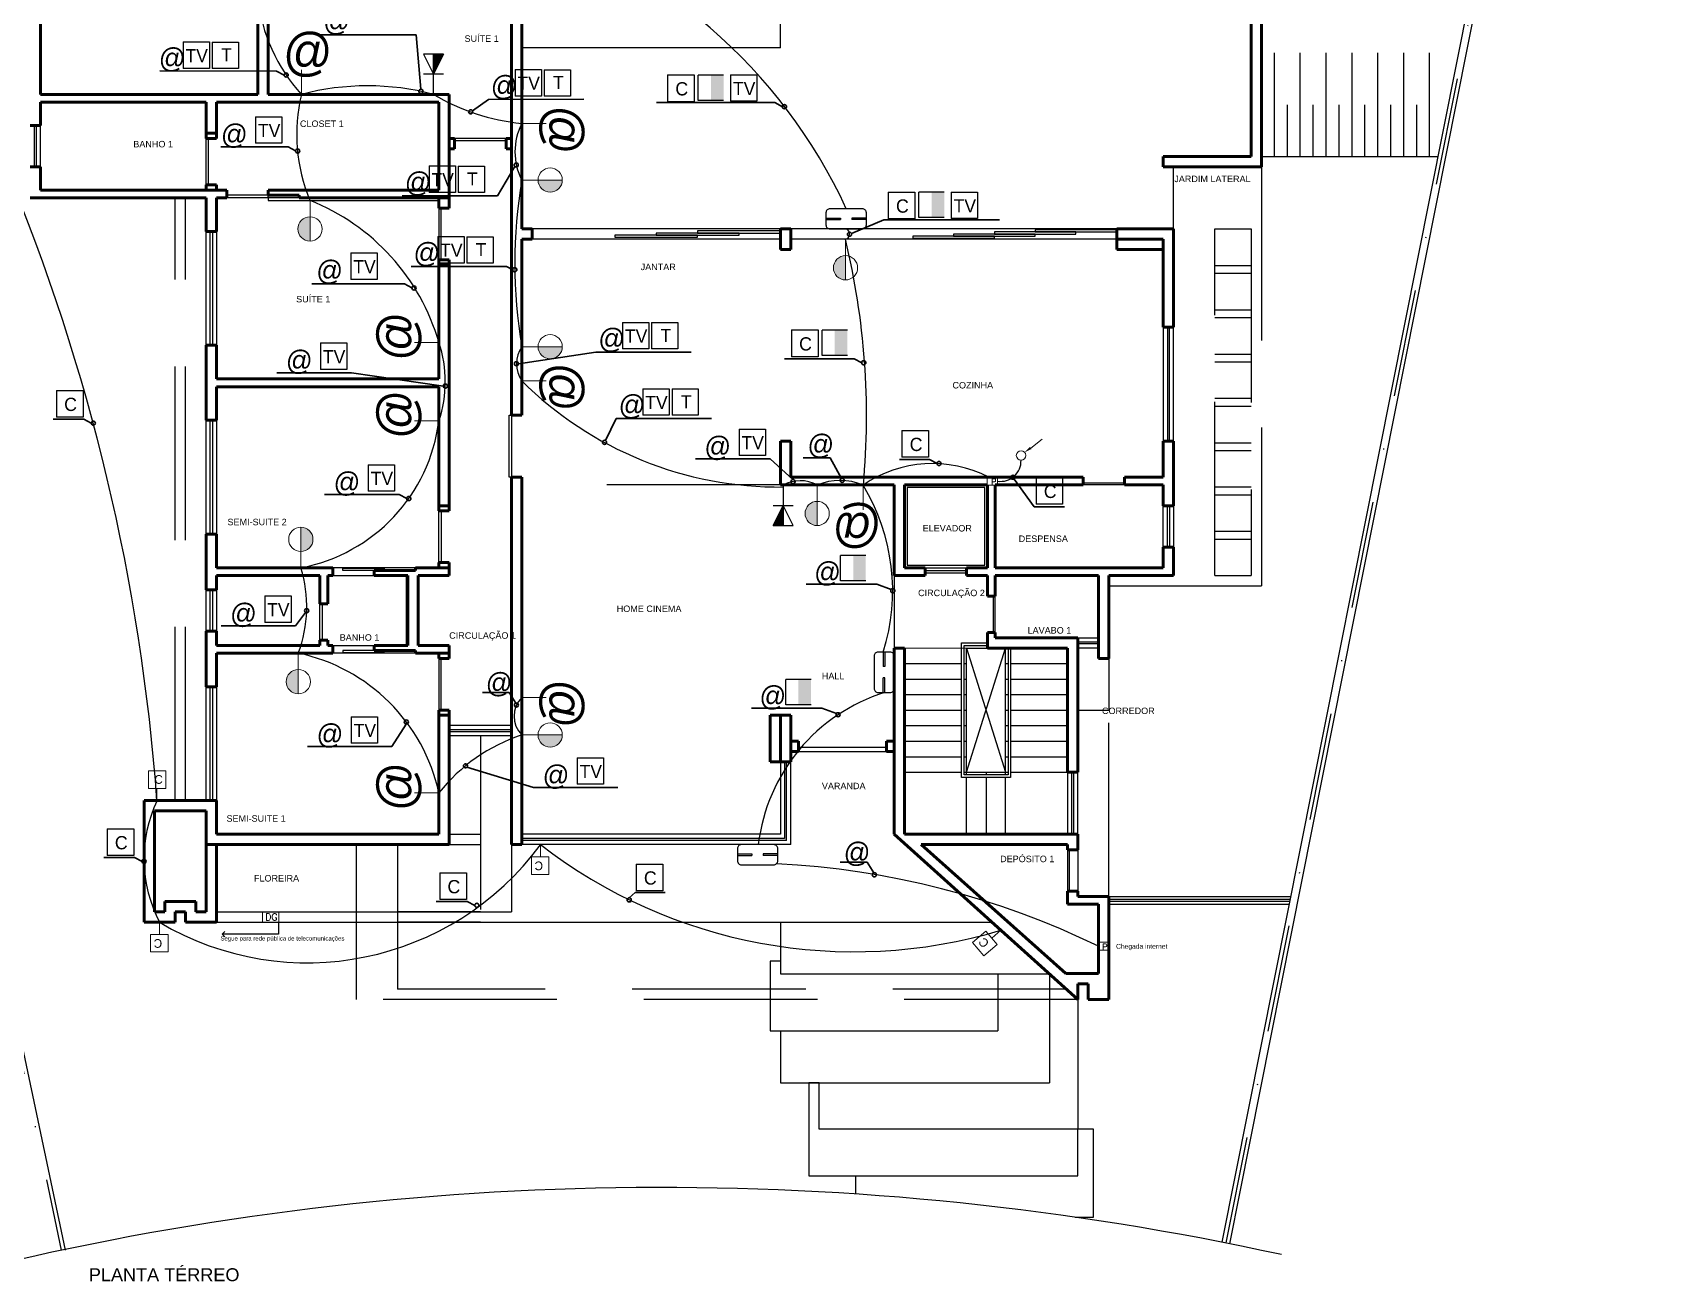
# Model space of a CAD drawing. Header units: millimetres. Extents: x 2775 to 3964, y 1473 to 2314.
# Drawn here: x 2864.6 to 3031.4, y 1781 to 1908.8 of the extents above; entities that cross this region are included whole.
import ezdxf

# ---------------------------------------------------------------- set-up
doc = ezdxf.new("R2010")
doc.units = ezdxf.units.MM
for name, pattern in [('ACAD_ISO04W100', [30, 24, -3, 0, -3]), ('DASHDOT', [1, 0.5, -0.25, 0, -0.25]), ('DASHEDX2', [38.1, 25.4, -12.7])]:
    doc.linetypes.add(name, pattern=pattern)
for name, color, linetype in [('01', 254, 'Continuous'), ('02', 7, 'Continuous'), ('03', 254, 'Continuous'), ('04', 4, 'Continuous'), ('07', 7, 'Continuous'), ('8', 6, 'Continuous'), ('BLOCOS-ELÉTRICOS', 22, 'Continuous'), ('Rede Lógica', 6, 'Continuous'), ('viewport', 207, 'Continuous')]:
    doc.layers.add(name, color=color, linetype=linetype)
for name, color, linetype, lineweight in [('06', 252, 'Continuous', 60), ('EJEL05130C', 130, 'Continuous', 30), ('EJEL0580C', 80, 'Continuous', 9), ('EJEL25170C', 170, 'Continuous', 25), ('EJEL25170TP', 10, 'ACAD_ISO04W100', 25), ('RDP COTAS TERRENO MDT PRIMITIVO', 7, 'Continuous', 0)]:
    doc.layers.add(name, color=color, linetype=linetype, lineweight=lineweight)
doc.layers.get('viewport').off()
doc.styles.add('PADRÃO', font='', dxfattribs={"height": 0.2})
doc.styles.add('SR80', font='SIMPLEX', dxfattribs={"height": 0.1})
doc.styles.get("Standard").update_dxf_attribs({"font": 'arial.ttf'})
doc.styles.get('PADRÃO').set_extended_font_data('AvantGarde Bk BT')

# ---------------------------------------------------------------- blocks, each defined once
blk = doc.blocks.new('A$C10176D62')
at = {"layer": 'BLOCOS-ELÉTRICOS', "color": 1}
for p, q in [((0, 0.081), (0.108, 0.081)), ((0, 0.069), (0.108, 0.069)), ((0.108, 0.081), (0.108, 0.069)), ((0.3, 0.081), (0.192, 0.081)), ((0.192, 0.081), (0.192, 0.069)), ((0.3, 0.069), (0.192, 0.069))]:
    blk.add_line(p, q, dxfattribs=at)
at = {"layer": 'BLOCOS-ELÉTRICOS', "color": 3}
blk.add_lwpolyline([(0, 0.03, 0.414214), (0.03, 0), (0.27, 0, 0.414214), (0.3, 0.03), (0.3, 0.12, 0.414214), (0.27, 0.15), (0.03, 0.15, 0.414214), (0, 0.12)], format="xyb", close=True, dxfattribs=at)
blk = doc.blocks.new('A$C04E14035')
at = {"layer": 'BLOCOS-ELÉTRICOS'}
blk.add_hatch(color=3, dxfattribs=at).paths.add_polyline_path([(0.15, 0.075), (0.3, 0), (0.3, 0.075)])
at = {"layer": 'BLOCOS-ELÉTRICOS', "color": 3}
for p, q in [((0.3, 0.15), (0.15, 0.075)), ((0.15, 0), (0.15, 0.15)), ((0.3, 0), (0.3, 0.15)), ((0, 0.075), (0.15, 0.075)), ((0.3, 0), (0.15, 0.075)), ((0.15, 0.075), (0.3, 0.075))]:
    blk.add_line(p, q, dxfattribs=at)
blk = doc.blocks.new('34')
at = {"layer": 'EJEL0580C'}
h = blk.add_hatch(color=256, dxfattribs=at)
h.dxf.hatch_style = 1
edge = h.paths.add_edge_path()
edge.add_ellipse((3412.611, 1856.435), major_axis=(0.195, -0.195), ratio=1, start_angle=225, end_angle=405)
edge.add_line((3412.886, 1856.435), (3412.335, 1856.435))
blk.add_line((3412.886, 1856.435), (3411.963, 1856.435), dxfattribs=at)
blk.add_ellipse((3412.611, 1856.435), major_axis=(0.195, -0.195), ratio=1, start_param=3.926991, end_param=10.210176, dxfattribs=at)
blk = doc.blocks.new('A$Ce3462856')
at = {"layer": 'EJEL0580C'}
blk.add_line((0.106, 0.274), (0.106, 0), dxfattribs=at)
at = {"layer": 'EJEL0580C', "style": 'PADRÃO'}
blk.add_text('@', height=0.408, dxfattribs=at).set_placement((-0.099, 0.274))
blk = doc.blocks.new('36')
at = {"layer": 'EJEL0580C'}
for p, q in [((3412.247, 1844.068, -0.323), (3412.646, 1844.068, -0.323)), ((3412.247, 1844.068, -0.323), (3412.247, 1843.669, -0.323)), ((3412.646, 1844.068, -0.323), (3412.646, 1843.669, -0.323)), ((3412.446, 1843.669, -0.323), (3412.247, 1843.669, -0.323)), ((3412.646, 1843.669, -0.323), (3412.441, 1843.669, -0.323)), ((3412.441, 1843.669, -0.323), (3412.441, 1843.393, -0.323))]:
    blk.add_line(p, q, dxfattribs=at)
at = {"layer": 'EJEL0580C', "style": 'PADRÃO'}
blk.add_text('C', height=0.198, dxfattribs=at).set_placement((3412.382, 1843.776, -0.323))
blk = doc.blocks.new('Caixa DG')
at = {"layer": 'EJEL0580C'}
for p, q in [((37475.108, 6990.466), (37475.788, 6990.466)), ((37475.108, 6990.466), (37475.108, 6990.034)), ((37475.788, 6990.034), (37475.788, 6990.466)), ((37475.108, 6990.034), (37475.788, 6990.034))]:
    blk.add_line(p, q, dxfattribs=at)
at = {"layer": 'EJEL0580C', "style": 'SR80'}
blk.add_text('DG', height=0.2876, dxfattribs=at).set_placement((37475.22, 6990.109))
blk = doc.blocks.new('caixa de passagem')
at = {"layer": 'EJEL0580C'}
for p, q in [((480933.9, -163946.2), (480933.9, -163931.2)), ((480933.9, -163931.2), (480953.9, -163931.2)), ((480953.9, -163946.2), (480953.9, -163931.2)), ((480933.9, -163946.2), (480953.9, -163946.2))]:
    blk.add_line(p, q, dxfattribs=at)
at = {"layer": 'EJEL0580C', "style": 'SR80'}
blk.add_text('P', height=11.5, dxfattribs=at).set_placement((480941.1, -163945.4))
blk = doc.blocks.new('cc')
at = {"layer": 'Rede Lógica'}
for p, q in [((37491.183, 6894.684), (37491.379, 6894.684)), ((37491.183, 6894.684), (37491.183, 6894.487)), ((37491.379, 6894.684), (37491.379, 6894.487)), ((37491.281, 6894.487), (37491.183, 6894.487)), ((37491.379, 6894.487), (37491.232, 6894.487))]:
    blk.add_line(p, q, dxfattribs=at)
at = {"layer": 'Rede Lógica', "color": 6, "style": 'PADRÃO'}
blk.add_text('C', height=0.0974, dxfattribs=at).set_placement((37491.24, 6894.533))
blk = doc.blocks.new('hrneh')
at = {"layer": 'Rede Lógica'}
for p, q in [((17296.6, 9543.9), (17296.6, 9563.8)), ((17296.6, 9563.8), (17306.5, 9563.8)), ((17306.5, 9563.8), (17316.4, 9563.8)), ((17316.4, 9543.9), (17316.4, 9563.8)), ((17316.4, 9543.9), (17296.6, 9543.9))]:
    blk.add_line(p, q, dxfattribs=at)
at = {"layer": 'Rede Lógica', "color": 6, "style": 'PADRÃO'}
blk.add_text('TV', height=9.85, rotation=180, dxfattribs=at).set_placement((17314.6, 9559.1))
blk = doc.blocks.new('A$C7b1e8a3d')
at = {"layer": 'Rede Lógica'}
h = blk.add_hatch(color=6, dxfattribs=at)
h.dxf.hatch_style = 1
h.paths.add_polyline_path([(0.282, 0.282), (0.141, 0.282), (0.141, 0), (0.282, 0)])
h = blk.add_hatch(color=6, dxfattribs=at)
h.dxf.hatch_style = 1
h.paths.add_polyline_path([(0.141, 0.282), (0.141, 0), (0.282, 0), (0.282, 0.282)])
at = {"layer": 'Rede Lógica', "color": 6}
for p, q in [((0.282, 0.282, 0.079), (0, 0.282, 0.079)), ((0, 0, 0.079), (0, 0.282, 0.079)), ((0.282, 0.282, 0.079), (0, 0.282, 0.079)), ((0.282, 0, 0.079), (0, 0, 0.079)), ((0.282, 0, 0.079), (0, 0, 0.079))]:
    blk.add_line(p, q, dxfattribs=at)
blk = doc.blocks.new('A$C1F842686')
at = {"layer": 'EJEL0580C', "linetype": 'ByBlock', "lineweight": -2}
blk.add_line((10.5, 8.1), (22.8, 17.5), dxfattribs=at)
at = {"layer": 'EJEL0580C'}
blk.add_circle((0, 0), 5.13, dxfattribs=at)
blk.add_solid([(11.3, 7), (3.7, 3.3), (9.6, 9.2)], dxfattribs=at)
blk = doc.blocks.new('1564')
at = {"layer": 'Rede Lógica'}
for p, q in [((17382.08, 9489.48), (17382.08, 9504.39)), ((17382.08, 9504.39), (17389.54, 9504.39)), ((17389.54, 9504.39), (17396.99, 9504.39)), ((17396.99, 9489.48), (17396.99, 9504.39)), ((17396.99, 9489.48), (17382.08, 9489.48))]:
    blk.add_line(p, q, dxfattribs=at)
at = {"layer": 'Rede Lógica', "color": 6, "style": 'PADRÃO'}
blk.add_text('T', height=7.39, rotation=180, dxfattribs=at).set_placement((17391.94, 9500.39))

msp = doc.modelspace()

# ---------------------------------------------------------------- linework, layer by layer
at = {"layer": '01', "linetype": 'DASHDOT', "ltscale": 22}
for p, q in [((2820.23, 2007.59), (2867.51, 1784.18)), ((2986.75, 1784.92), (3031.01, 2007.59))]:
    msp.add_line(p, q, dxfattribs=at)
at = {"layer": '01', "ltscale": 5}
for p, q in [((2991.7, 1896.13), (2991.7, 1906.72)), ((2994.35, 1896.13), (2994.35, 1906.72)), ((2997, 1896.13), (2997, 1906.72)), ((2999.65, 1896.13), (2999.65, 1906.72)), ((3002.3, 1896.13), (3002.3, 1906.72)), ((3004.94, 1896.13), (3004.94, 1906.72)), ((3007.59, 1896.13), (3007.59, 1906.72)), ((2993.03, 1896.13), (2993.03, 1901.42)), ((2995.68, 1896.13), (2995.68, 1901.42)), ((2998.32, 1896.13), (2998.32, 1901.42)), ((3000.97, 1896.13), (3000.97, 1901.42)), ((3003.62, 1896.13), (3003.62, 1901.42)), ((3006.27, 1896.13), (3006.27, 1901.42)), ((2891.87, 1891.89), (2888.69, 1891.89)), ((2888.69, 1891.89), (2888.69, 1891.63)), ((2888.69, 1891.63), (2906.17, 1891.63)), ((2941.12, 1888.71), (2915.7, 1888.71)), ((2941.12, 1887.65), (2915.7, 1887.65)), ((2975.55, 1888.71), (2942.18, 1888.71)), ((2975.55, 1887.65), (2942.18, 1887.65)), ((2903.78, 1854.02), (2895.31, 1854.02)), ((2955.95, 1854.02), (2960.19, 1854.02)), ((2895.31, 1853.23), (2899.55, 1853.23)), ((2895.31, 1846.08), (2899.55, 1846.08)), ((2903.78, 1845.28), (2895.31, 1845.28)), ((2941.12, 1834.16), (2941.12, 1826.75)), ((2942.18, 1825.69), (2942.18, 1834.16)), ((2941.12, 1826.75), (2914.64, 1826.75)), ((2942.18, 1825.69), (2914.64, 1825.69)), ((2971.58, 1825.16), (2971.58, 1820.92)), ((2974.76, 1820.39), (2993.4, 1820.39)), ((2974.76, 1820.1), (2993.34, 1820.1)), ((2974.76, 1819.89), (2993.3, 1819.89)), ((2974.76, 1819.6), (2993.24, 1819.6)), ((2941.12, 1817.74), (2941.12, 1812.45)), ((2941.12, 1813.77), (2940.06, 1813.77)), ((2940.06, 1813.77), (2940.06, 1806.62)), ((2941.12, 1812.45), (2968.68, 1812.45)), ((2963.38, 1812.45), (2963.38, 1806.62)), ((2940.06, 1806.62), (2963.38, 1806.62))]:
    msp.add_line(p, q, dxfattribs=at)
at = {"layer": '01', "linetype": 'DASHEDX2', "ltscale": 0.7}
for p, q in [((2990.38, 1895.07), (2990.38, 1852.17)), ((2879.16, 1830.19), (2879.16, 1891.89)), ((2880.22, 1830.19), (2880.22, 1891.89)), ((2985.61, 1853.23), (2985.61, 1888.71)), ((2985.61, 1888.71), (2989.32, 1888.71)), ((2989.32, 1888.71), (2989.32, 1853.23)), ((2985.61, 1884.97), (2989.32, 1884.97)), ((2985.61, 1884.18), (2989.32, 1884.18)), ((2985.61, 1880.44), (2989.32, 1880.44)), ((2985.61, 1879.64), (2989.32, 1879.64)), ((2985.61, 1875.9), (2989.32, 1875.9)), ((2985.61, 1875.11), (2989.32, 1875.11)), ((2985.61, 1871.37), (2989.32, 1871.37)), ((2985.61, 1870.57), (2989.32, 1870.57)), ((2985.61, 1866.83), (2989.32, 1866.83)), ((2985.61, 1866.04), (2989.32, 1866.04)), ((2941.12, 1862.5), (2914.64, 1862.5)), ((2985.61, 1862.3), (2989.32, 1862.3)), ((2985.61, 1861.5), (2989.32, 1861.5)), ((2985.61, 1857.76), (2989.32, 1857.76)), ((2985.61, 1856.97), (2989.32, 1856.97)), ((2902.86, 1846.08), (2902.86, 1853.23)), ((2952.78, 1853.23), (2952.78, 1845.81)), ((2974.76, 1852.17), (2990.38, 1852.17)), ((2985.61, 1853.23), (2989.32, 1853.23)), ((2974.76, 1844.75), (2974.76, 1839.46)), ((2910.41, 1836.81), (2910.41, 1810.9)), ((2897.69, 1825.69), (2897.69, 1809.85)), ((2901.93, 1825.69), (2901.93, 1810.9)), ((2907.23, 1826.75), (2910.41, 1826.75)), ((2907.23, 1825.69), (2910.41, 1825.69)), ((2901.93, 1818.83), (2910.41, 1818.83)), ((2901.93, 1817.77), (2910.41, 1817.77)), ((2910.41, 1810.9), (2901.93, 1810.9)), ((2970.4, 1810.9), (2910.41, 1810.9)), ((2971.58, 1809.85), (2897.69, 1809.85))]:
    msp.add_line(p, q, dxfattribs=at)
at = {"layer": '01', "ltscale": 5}
for points in [[(2913.58, 1869.65), (2913.58, 1863.29), (2913.37, 1863.29), (2913.37, 1869.65)], [(2962.04, 1862.23), (2954.1, 1862.23), (2954.1, 1854.29), (2955.95, 1854.29), (2960.19, 1854.29), (2962.04, 1854.29)]]:
    msp.add_lwpolyline(points, close=True, dxfattribs=at)
for points in [[(2968.68, 1812.45), (2968.68, 1801.32)], [(2971.58, 1809.85), (2971.58, 1801.32), (2971.58, 1796.56), (2945.1, 1796.56), (2945.1, 1801.32)], [(2941.12, 1806.62), (2941.12, 1801.32), (2968.68, 1801.32)], [(2945.1, 1801.32), (2944.04, 1801.32), (2944.04, 1791.79), (2971.58, 1791.79), (2971.58, 1796.56)], [(2971.31, 1787.55), (2973.17, 1787.55), (2973.17, 1796.56), (2971.58, 1796.56)], [(2948.8, 1791.79), (2948.8, 1789.93)]]:
    msp.add_lwpolyline(points, dxfattribs=at)
at = {"layer": '02', "ltscale": 5}
for p, q in [((2820.63, 2007.59), (2867.91, 1784.18)), ((2986.36, 1784.98), (3030.61, 2007.59)), ((2987.14, 1784.83), (3031.42, 2007.59)), ((2941.12, 1907.25), (2941.12, 1925.79)), ((2941.12, 1907.25), (2914.64, 1907.25)), ((2864.75, 1895.07), (2864.75, 1899.31)), ((2864.96, 1895.07), (2864.96, 1899.31)), ((2865.39, 1895.07), (2865.39, 1899.31)), ((2990.38, 1896.13), (3008.45, 1896.13)), ((2882.33, 1876.8), (2882.33, 1888.45)), ((2882.76, 1876.8), (2882.76, 1888.45)), ((2882.97, 1888.45), (2882.97, 1876.8)), ((2883.39, 1888.45), (2883.39, 1876.8)), ((2980.32, 1878.65), (2980.32, 1867)), ((2980.74, 1878.65), (2980.74, 1867)), ((2980.95, 1867), (2980.95, 1878.65)), ((2981.38, 1867), (2981.38, 1878.65)), ((2882.33, 1857.47), (2882.33, 1869.12)), ((2882.76, 1857.47), (2882.76, 1869.12)), ((2882.97, 1869.12), (2882.97, 1857.47)), ((2883.39, 1869.12), (2883.39, 1857.47)), ((2980.32, 1856.14), (2980.32, 1860.38)), ((2980.74, 1856.14), (2980.74, 1860.38)), ((2980.95, 1860.38), (2980.95, 1856.14)), ((2981.38, 1860.38), (2981.38, 1856.14)), ((2955.95, 1853.73), (2960.19, 1853.73)), ((2955.95, 1853.52), (2960.19, 1853.52)), ((2882.33, 1847.53), (2882.33, 1851.77)), ((2882.76, 1847.53), (2882.76, 1851.77)), ((2882.97, 1851.77), (2882.97, 1847.53)), ((2883.39, 1851.77), (2883.39, 1847.53)), ((2960.19, 1845.81), (2970.52, 1845.81)), ((2960.19, 1832.84), (2960.19, 1845.81)), ((2960.19, 1845.81), (2964.16, 1833.1)), ((2960.19, 1833.1), (2964.16, 1845.81)), ((2964.16, 1832.84), (2964.16, 1845.81)), ((2971.58, 1846.87), (2973.7, 1846.87)), ((2971.58, 1846.45), (2973.7, 1846.45)), ((2973.7, 1846.24), (2971.58, 1846.24)), ((2973.7, 1845.81), (2971.58, 1845.81)), ((2953.84, 1844.22), (2959.66, 1844.22)), ((2959.93, 1844.22), (2960.19, 1844.22)), ((2964.16, 1844.22), (2964.43, 1844.22)), ((2964.69, 1844.22), (2970.52, 1844.22)), ((2953.84, 1842.64), (2959.66, 1842.64)), ((2959.93, 1842.64), (2960.19, 1842.64)), ((2964.16, 1842.64), (2964.43, 1842.64)), ((2964.69, 1842.64), (2970.52, 1842.64)), ((2882.33, 1830.19), (2882.33, 1841.84)), ((2882.76, 1830.19), (2882.76, 1841.84)), ((2882.97, 1841.84), (2882.97, 1830.19)), ((2883.39, 1841.84), (2883.39, 1830.19)), ((2953.84, 1841.05), (2959.66, 1841.05)), ((2959.93, 1841.05), (2960.19, 1841.05)), ((2964.16, 1841.05), (2964.43, 1841.05)), ((2964.69, 1841.05), (2970.52, 1841.05)), ((2953.84, 1839.46), (2959.66, 1839.46)), ((2959.93, 1839.46), (2960.19, 1839.46)), ((2964.16, 1839.46), (2964.43, 1839.46)), ((2964.69, 1839.46), (2970.52, 1839.46)), ((2913.58, 1837.87), (2907.23, 1837.87)), ((2913.58, 1837.44), (2907.23, 1837.44)), ((2913.58, 1837.23), (2907.23, 1837.23)), ((2953.84, 1837.87), (2959.66, 1837.87)), ((2959.93, 1837.87), (2960.19, 1837.87)), ((2964.16, 1837.87), (2964.43, 1837.87)), ((2964.69, 1837.87), (2970.52, 1837.87)), ((2913.58, 1836.81), (2907.23, 1836.81)), ((2953.84, 1836.28), (2959.66, 1836.28)), ((2959.93, 1836.28), (2960.19, 1836.28)), ((2964.16, 1836.28), (2964.43, 1836.28)), ((2964.69, 1836.28), (2970.52, 1836.28)), ((2941.55, 1834.16), (2941.55, 1826.32)), ((2941.76, 1826.11), (2941.76, 1834.16)), ((2953.84, 1834.69), (2959.66, 1834.69)), ((2959.93, 1834.69), (2960.19, 1834.69)), ((2964.16, 1834.69), (2964.43, 1834.69)), ((2964.69, 1834.69), (2970.52, 1834.69)), ((2953.84, 1833.1), (2959.66, 1833.1)), ((2959.93, 1833.1), (2960.19, 1833.1)), ((2960.19, 1833.1), (2964.16, 1833.1)), ((2960.19, 1826.75), (2960.19, 1832.57)), ((2962.18, 1833.1), (2962.18, 1832.84)), ((2962.18, 1832.57), (2962.18, 1826.75)), ((2964.16, 1833.1), (2964.43, 1833.1)), ((2964.16, 1826.75), (2964.16, 1832.57)), ((2964.69, 1833.1), (2970.52, 1833.1)), ((2970.52, 1833.1), (2970.52, 1826.75)), ((2970.94, 1833.1), (2970.94, 1826.75)), ((2971.15, 1826.75), (2971.15, 1833.1)), ((2971.58, 1826.75), (2971.58, 1833.1)), ((2913.58, 1825.69), (2913.58, 1818.8)), ((2941.55, 1826.32), (2914.64, 1826.32)), ((2941.76, 1826.11), (2914.64, 1826.11)), ((2883.39, 1818.8), (2913.58, 1818.8)), ((2883.39, 1817.74), (2962.79, 1817.74))]:
    msp.add_line(p, q, dxfattribs=at)
at = {"layer": '02', "linetype": 'DASHEDX2', "ltscale": 0.7}
for p in [(2971.58, 1839.46), (2974.76, 1820.39)]:
    msp.add_line(p, (2974.76, 1839.46), dxfattribs=at)
at = {"layer": '02', "ltscale": 5}
for points in [[(2882.33, 1893.22), (2882.33, 1897.98), (2882.55, 1897.98), (2882.55, 1893.22)], [(2913.05, 1897.98), (2907.76, 1897.98), (2907.76, 1897.77), (2913.05, 1897.77)], [(2888.69, 1892.16), (2884.45, 1892.16), (2884.45, 1891.94), (2888.69, 1891.94)], [(2906.17, 1890.83), (2906.17, 1885.54), (2906.38, 1885.54), (2906.38, 1890.83)], [(2932.65, 1888.08), (2924.18, 1888.08), (2924.18, 1887.87), (2932.65, 1887.87)], [(2936.89, 1888.29), (2928.41, 1888.29), (2928.41, 1888.08), (2936.89, 1888.08)], [(2941.12, 1888.5), (2932.65, 1888.5), (2932.65, 1888.29), (2941.12, 1888.29)], [(2963.03, 1887.97), (2954.69, 1887.97), (2954.69, 1887.76), (2963.03, 1887.76)], [(2967.2, 1888.18), (2958.86, 1888.18), (2958.86, 1887.97), (2967.2, 1887.97)], [(2971.37, 1888.4), (2963.03, 1888.4), (2963.03, 1888.18), (2971.37, 1888.18)], [(2975.54, 1888.61), (2967.2, 1888.61), (2967.2, 1888.4), (2975.54, 1888.4)], [(2976.34, 1862.5), (2972.11, 1862.5), (2972.11, 1862.71), (2976.34, 1862.71)], [(2906.17, 1854.55), (2906.17, 1859.85), (2906.38, 1859.85), (2906.38, 1854.55)], [(2900.55, 1853.76), (2896.32, 1853.76), (2896.32, 1853.97), (2900.55, 1853.97)], [(2963.1, 1847.4), (2963.1, 1851.11), (2962.89, 1851.11), (2962.89, 1847.4)], [(2893.99, 1846.61), (2893.99, 1850.32), (2894.2, 1850.32), (2894.2, 1846.61)], [(2900.55, 1845.55), (2896.32, 1845.55), (2896.32, 1845.34), (2900.55, 1845.34)], [(2906.17, 1844.75), (2906.17, 1839.46), (2906.38, 1839.46), (2906.38, 1844.75)], [(2951.98, 1835.64), (2942.98, 1835.64), (2942.98, 1835.22), (2951.98, 1835.22)], [(2970.52, 1825.16), (2970.52, 1820.92), (2970.73, 1820.92), (2970.73, 1825.16)]]:
    msp.add_lwpolyline(points, close=True, dxfattribs=at)
msp.add_arc((2928.92, 1494), 296.59, 77.6386, 103.3519, dxfattribs=at)
at = {"layer": '03', "ltscale": 5}
for points in [[(2964.69, 1845.81), (2964.69, 1832.57), (2959.66, 1832.57), (2959.66, 1846.34), (2962.31, 1846.34)], [(2964.43, 1845.81), (2964.43, 1832.84), (2959.93, 1832.84), (2959.93, 1846.08), (2962.31, 1846.08)]]:
    msp.add_lwpolyline(points, dxfattribs=at)
at = {"layer": '06', "ltscale": 5}
for p, q in [((2913.58, 1869.65), (2913.58, 1930.02)), ((2914.64, 1888.71), (2914.64, 1930.02)), ((2989.32, 1896.13), (2989.32, 1924.73)), ((2990.38, 1895.07), (2990.38, 1924.73)), ((2887.63, 1902.48), (2887.63, 1921.02)), ((2888.69, 1902.48), (2888.69, 1921.82)), ((2865.39, 1902.48), (2865.39, 1910.69)), ((2887.63, 1902.48), (2865.39, 1902.48)), ((2907.23, 1902.48), (2888.69, 1902.48)), ((2907.23, 1891.89), (2907.23, 1902.48)), ((2865.39, 1899.31), (2865.39, 1901.69)), ((2882.33, 1901.69), (2865.39, 1901.69)), ((2882.33, 1898.51), (2882.33, 1901.69)), ((2906.17, 1901.69), (2883.39, 1901.69)), ((2883.39, 1898.51), (2883.39, 1901.69)), ((2906.17, 1892.69), (2906.17, 1901.69)), ((2865.39, 1899.31), (2864.33, 1899.31)), ((2865.39, 1899.31), (2864.33, 1899.31)), ((2883.39, 1898.51), (2882.33, 1898.51)), ((2882.33, 1898.51), (2882.33, 1897.98)), ((2883.39, 1897.98), (2882.33, 1897.98)), ((2883.39, 1898.51), (2883.39, 1897.98)), ((2907.76, 1897.98), (2907.23, 1897.98)), ((2907.76, 1896.92), (2907.76, 1897.98)), ((2913.05, 1896.92), (2913.05, 1897.98)), ((2913.58, 1897.98), (2913.05, 1897.98)), ((2907.76, 1896.92), (2907.23, 1896.92)), ((2913.58, 1896.92), (2913.05, 1896.92)), ((2980.32, 1896.13), (2989.32, 1896.13)), ((2980.32, 1895.07), (2980.32, 1896.13)), ((2865.39, 1895.07), (2864.33, 1895.07)), ((2865.39, 1892.69), (2865.39, 1895.07)), ((2980.32, 1895.07), (2990.38, 1895.07)), ((2884.45, 1892.69), (2865.39, 1892.69)), ((2882.33, 1892.69), (2882.33, 1893.22)), ((2883.39, 1893.22), (2882.33, 1893.22)), ((2883.39, 1892.69), (2883.39, 1893.22)), ((2884.45, 1891.89), (2884.45, 1892.69)), ((2906.17, 1892.69), (2888.69, 1892.69)), ((2888.69, 1892.16), (2888.69, 1892.69)), ((2891.87, 1892.16), (2888.69, 1892.16)), ((2891.87, 1891.89), (2891.87, 1892.16)), ((2882.33, 1891.89), (2864.33, 1891.89)), ((2882.33, 1888.45), (2882.33, 1891.89)), ((2883.39, 1888.45), (2883.39, 1891.89)), ((2884.45, 1891.89), (2883.39, 1891.89)), ((2907.23, 1891.89), (2891.87, 1891.89)), ((2906.17, 1891.89), (2906.17, 1890.83)), ((2907.23, 1890.83), (2906.17, 1890.83)), ((2907.23, 1891.89), (2907.23, 1890.83)), ((2883.39, 1888.45), (2882.33, 1888.45)), ((2915.7, 1888.71), (2914.64, 1888.71)), ((2914.64, 1869.65), (2914.64, 1887.65)), ((2915.7, 1887.65), (2914.64, 1887.65)), ((2915.7, 1887.65), (2915.7, 1888.71)), ((2941.12, 1886.59), (2941.12, 1888.71)), ((2941.12, 1888.71), (2942.18, 1888.71)), ((2942.18, 1886.59), (2942.18, 1888.71)), ((2975.55, 1888.71), (2981.38, 1888.71)), ((2975.55, 1886.59), (2975.55, 1888.71)), ((2975.55, 1887.65), (2980.32, 1887.65)), ((2980.32, 1878.65), (2980.32, 1887.65)), ((2981.38, 1878.65), (2981.38, 1888.71)), ((2907.23, 1885.54), (2906.17, 1885.54)), ((2906.17, 1885.54), (2906.17, 1885.01)), ((2907.23, 1885.54), (2907.23, 1885.01)), ((2942.18, 1886.59), (2941.12, 1886.59)), ((2975.55, 1886.59), (2980.32, 1886.59)), ((2906.17, 1873.35), (2906.17, 1885.01)), ((2907.23, 1885.01), (2906.17, 1885.01)), ((2907.23, 1885.01), (2906.17, 1885.01)), ((2907.23, 1860.38), (2907.23, 1885.01)), ((2980.32, 1878.65), (2981.38, 1878.65)), ((2882.33, 1869.12), (2882.33, 1876.8)), ((2883.39, 1876.8), (2882.33, 1876.8)), ((2883.39, 1873.35), (2883.39, 1876.8)), ((2906.17, 1873.35), (2883.39, 1873.35)), ((2883.39, 1869.12), (2883.39, 1872.56)), ((2906.17, 1872.56), (2883.39, 1872.56)), ((2906.17, 1860.38), (2906.17, 1872.56)), ((2883.39, 1869.12), (2882.33, 1869.12)), ((2914.64, 1869.65), (2913.58, 1869.65)), ((2941.12, 1862.5), (2941.12, 1867)), ((2942.18, 1867), (2941.12, 1867)), ((2942.18, 1863.29), (2942.18, 1867)), ((2980.32, 1863.29), (2980.32, 1867)), ((2980.32, 1867), (2981.38, 1867)), ((2981.38, 1860.38), (2981.38, 1867)), ((2913.58, 1825.69), (2913.58, 1863.29)), ((2914.64, 1863.29), (2913.58, 1863.29)), ((2914.64, 1825.69), (2914.64, 1863.29)), ((2941.12, 1862.5), (2952.78, 1862.5)), ((2942.18, 1863.29), (2972.11, 1863.29)), ((2952.78, 1853.23), (2952.78, 1862.5)), ((2953.84, 1862.5), (2962.31, 1862.5)), ((2953.84, 1854.02), (2953.84, 1862.5)), ((2962.31, 1854.02), (2962.31, 1862.5)), ((2963.1, 1862.5), (2972.11, 1862.5)), ((2963.1, 1854.02), (2963.1, 1862.5)), ((2972.11, 1862.5), (2972.11, 1863.29)), ((2976.34, 1863.29), (2980.32, 1863.29)), ((2976.34, 1862.5), (2976.34, 1863.29)), ((2976.34, 1862.5), (2980.32, 1862.5)), ((2980.32, 1860.38), (2980.32, 1862.5)), ((2907.23, 1860.38), (2906.17, 1860.38)), ((2906.17, 1859.85), (2906.17, 1860.38)), ((2907.23, 1859.85), (2907.23, 1860.38)), ((2981.38, 1860.38), (2980.32, 1860.38)), ((2907.23, 1859.85), (2906.17, 1859.85)), ((2882.33, 1851.77), (2882.33, 1857.47)), ((2883.39, 1857.47), (2882.33, 1857.47)), ((2883.39, 1854.02), (2883.39, 1857.47)), ((2980.32, 1854.02), (2980.32, 1856.14)), ((2981.38, 1856.14), (2980.32, 1856.14)), ((2981.38, 1853.23), (2981.38, 1856.14)), ((2895.31, 1854.02), (2883.39, 1854.02)), ((2895.31, 1853.23), (2895.31, 1854.02)), ((2899.55, 1853.23), (2899.55, 1853.76)), ((2903.78, 1853.76), (2899.55, 1853.76)), ((2903.78, 1853.76), (2903.78, 1854.02)), ((2907.23, 1854.02), (2903.78, 1854.02)), ((2907.23, 1854.55), (2906.17, 1854.55)), ((2906.17, 1854.02), (2906.17, 1854.55)), ((2907.23, 1854.02), (2907.23, 1854.55)), ((2907.23, 1853.23), (2907.23, 1854.02)), ((2953.84, 1854.02), (2955.95, 1854.02)), ((2955.95, 1854.02), (2955.95, 1853.23)), ((2960.19, 1854.02), (2962.31, 1854.02)), ((2960.19, 1854.02), (2960.19, 1853.23)), ((2963.1, 1854.02), (2980.32, 1854.02)), ((2883.39, 1851.77), (2883.39, 1853.23)), ((2893.99, 1853.23), (2883.39, 1853.23)), ((2893.99, 1850.32), (2893.99, 1853.23)), ((2894.78, 1850.32), (2894.78, 1853.23)), ((2895.31, 1853.23), (2894.78, 1853.23)), ((2902.99, 1853.23), (2899.55, 1853.23)), ((2902.99, 1846.08), (2902.99, 1853.23)), ((2904.05, 1846.08), (2904.05, 1853.23)), ((2907.23, 1853.23), (2904.05, 1853.23)), ((2952.78, 1853.23), (2955.95, 1853.23)), ((2960.19, 1853.23), (2962.31, 1853.23)), ((2962.31, 1851.11), (2962.31, 1853.23)), ((2963.1, 1853.23), (2973.7, 1853.23)), ((2963.1, 1851.11), (2963.1, 1853.23)), ((2973.7, 1844.75), (2973.7, 1853.23)), ((2974.76, 1853.23), (2981.38, 1853.23)), ((2974.76, 1844.75), (2974.76, 1853.23)), ((2883.39, 1851.77), (2882.33, 1851.77)), ((2962.31, 1851.11), (2963.1, 1851.11)), ((2894.78, 1850.32), (2893.99, 1850.32)), ((2882.33, 1841.84), (2882.33, 1847.53)), ((2883.39, 1847.53), (2882.33, 1847.53)), ((2883.39, 1846.08), (2883.39, 1847.53)), ((2962.31, 1845.81), (2962.31, 1847.4)), ((2962.31, 1847.4), (2963.1, 1847.4)), ((2963.1, 1846.87), (2963.1, 1847.4)), ((2893.99, 1846.08), (2883.39, 1846.08)), ((2893.99, 1846.08), (2893.99, 1846.61)), ((2894.78, 1846.61), (2893.99, 1846.61)), ((2894.78, 1846.08), (2894.78, 1846.61)), ((2895.31, 1846.08), (2894.78, 1846.08)), ((2895.31, 1845.28), (2895.31, 1846.08)), ((2899.55, 1845.55), (2899.55, 1846.08)), ((2902.99, 1846.08), (2899.55, 1846.08)), ((2903.78, 1845.55), (2899.55, 1845.55)), ((2903.78, 1845.28), (2903.78, 1845.55)), ((2907.23, 1846.08), (2904.05, 1846.08)), ((2907.23, 1845.28), (2907.23, 1846.08)), ((2952.78, 1826.75), (2952.78, 1845.81)), ((2953.84, 1845.81), (2952.78, 1845.81)), ((2953.84, 1826.75), (2953.84, 1845.81)), ((2970.52, 1845.81), (2962.31, 1845.81)), ((2963.1, 1846.87), (2971.58, 1846.87)), ((2970.52, 1833.1), (2970.52, 1845.81)), ((2971.58, 1833.1), (2971.58, 1846.87)), ((2883.39, 1841.84), (2883.39, 1845.28)), ((2895.31, 1845.28), (2883.39, 1845.28)), ((2907.23, 1845.28), (2903.78, 1845.28)), ((2906.17, 1845.28), (2906.17, 1844.75)), ((2907.23, 1844.75), (2906.17, 1844.75)), ((2907.23, 1845.28), (2907.23, 1844.75)), ((2973.7, 1844.75), (2974.76, 1844.75)), ((2883.39, 1841.84), (2882.33, 1841.84)), ((2907.23, 1839.46), (2906.17, 1839.46)), ((2906.17, 1839.46), (2906.17, 1838.93)), ((2906.17, 1826.75), (2906.17, 1838.93)), ((2907.23, 1838.93), (2906.17, 1838.93)), ((2907.23, 1839.46), (2907.23, 1838.93)), ((2907.23, 1825.69), (2907.23, 1838.93)), ((2940.06, 1834.16), (2940.06, 1838.93)), ((2942.18, 1838.93), (2940.06, 1838.93)), ((2941.12, 1834.16), (2941.12, 1838.93)), ((2942.18, 1838.93), (2941.12, 1838.93)), ((2941.12, 1834.16), (2941.12, 1838.93)), ((2942.18, 1834.16), (2942.18, 1838.93)), ((2942.98, 1836.28), (2942.18, 1836.28)), ((2942.98, 1835.22), (2942.98, 1836.28)), ((2951.98, 1835.22), (2951.98, 1836.28)), ((2952.78, 1836.28), (2951.98, 1836.28)), ((2942.18, 1834.16), (2940.06, 1834.16)), ((2942.18, 1834.16), (2941.12, 1834.16)), ((2942.98, 1835.22), (2942.18, 1835.22)), ((2952.78, 1835.22), (2951.98, 1835.22)), ((2970.52, 1833.1), (2971.58, 1833.1)), ((2875.98, 1830.19), (2875.98, 1817.74)), ((2883.39, 1830.19), (2875.98, 1830.19)), ((2877.04, 1829.13), (2877.04, 1818.8)), ((2882.33, 1829.13), (2877.04, 1829.13)), ((2882.33, 1829.13), (2882.33, 1818.8)), ((2883.39, 1826.75), (2883.39, 1830.19)), ((2907.23, 1825.69), (2882.33, 1825.69)), ((2906.17, 1826.75), (2883.39, 1826.75)), ((2883.39, 1825.69), (2883.39, 1817.74)), ((2913.58, 1825.69), (2913.58, 1825.69)), ((2914.64, 1825.69), (2913.58, 1825.69)), ((2971.58, 1809.85), (2952.78, 1826.75)), ((2953.84, 1826.75), (2971.58, 1826.75)), ((2970.33, 1812.49), (2955.53, 1825.69)), ((2955.53, 1825.69), (2970.52, 1825.69)), ((2970.52, 1825.16), (2970.52, 1825.69)), ((2971.58, 1825.16), (2971.58, 1826.75)), ((2970.52, 1825.16), (2971.58, 1825.16)), ((2970.52, 1819.6), (2970.52, 1820.92)), ((2970.52, 1820.92), (2971.58, 1820.92)), ((2971.58, 1820.39), (2971.58, 1820.92)), ((2971.58, 1820.39), (2974.76, 1820.39)), ((2974.76, 1809.85), (2974.76, 1820.39)), ((2877.04, 1818.8), (2878.1, 1818.8)), ((2878.1, 1819.86), (2881.28, 1819.86)), ((2878.1, 1819.86), (2878.1, 1818.8)), ((2879.16, 1818.8), (2880.22, 1818.8)), ((2879.16, 1818.8), (2879.16, 1817.74)), ((2880.22, 1818.8), (2880.22, 1817.74)), ((2881.28, 1819.86), (2881.28, 1818.8)), ((2881.28, 1818.8), (2882.33, 1818.8)), ((2970.52, 1819.6), (2973.7, 1819.6)), ((2973.7, 1812.49), (2973.7, 1819.6)), ((2875.98, 1817.74), (2879.16, 1817.74)), ((2883.39, 1817.74), (2880.22, 1817.74)), ((2970.33, 1812.49), (2973.7, 1812.49)), ((2971.58, 1809.85), (2971.58, 1811.43)), ((2971.58, 1811.43), (2972.64, 1811.43)), ((2972.64, 1809.85), (2972.64, 1811.43)), ((2972.64, 1809.85), (2974.76, 1809.85))]:
    msp.add_line(p, q, dxfattribs=at)
at = {"layer": '07'}
msp.add_line((2981.38, 1888.71), (2981.38, 1895.07), dxfattribs=at)
at = {"layer": 'EJEL05130C'}
for p, q in [((2903.85, 1908.59), (2894.09, 1908.58)), ((2889.55, 1904.87), (2877.6, 1904.9)), ((2920.99, 1901.98), (2911.23, 1901.97)), ((2940.56, 1901.64), (2928.43, 1901.64)), ((2890.72, 1897.11), (2883.84, 1897.11)), ((2912.18, 1892.11), (2902.42, 1892.1)), ((2963.57, 1889.65), (2951.72, 1889.65)), ((2913.07, 1884.88), (2903.31, 1884.87)), ((2902.63, 1883.08), (2893.15, 1883.08)), ((2931.99, 1876.1), (2922.23, 1876.09)), ((2948.68, 1875.42), (2941.56, 1875.42)), ((2897.21, 1873.99), (2889.58, 1873.98)), ((2869.81, 1869.25), (2866.68, 1869.25)), ((2934.08, 1869.3), (2924.31, 1869.3)), ((2940.06, 1865.18), (2932.42, 1865.18)), ((2946.21, 1865.28), (2943.47, 1865.28)), ((2956.39, 1865.12), (2953.32, 1865.12)), ((2902.1, 1861.53), (2894.46, 1861.52)), ((2970.21, 1860.25), (2967.09, 1860.25)), ((2950.98, 1852.35), (2943.75, 1852.35)), ((2891.5, 1848.09), (2883.87, 1848.08)), ((2913.37, 1841.25), (2910.62, 1841.25)), ((2945.38, 1839.66), (2938.16, 1839.66)), ((2901.35, 1835.74), (2892.72, 1835.73)), ((2924.48, 1831.53), (2915.86, 1831.53)), ((2875, 1824.38), (2871.87, 1824.38)), ((2950, 1823.89), (2947.26, 1823.89)), ((2929.33, 1820.77), (2926.24, 1820.77)), ((2909.07, 1819.88), (2905.89, 1819.88))]:
    msp.add_line(p, q, dxfattribs=at)
at = {"layer": 'EJEL05130C', "ltscale": 5}
for p, q in [((2903.85, 1908.59), (2904.32, 1903)), ((2889.55, 1904.87), (2890.32, 1904.46)), ((2909.59, 1900.81), (2911.23, 1901.97)), ((2940.56, 1901.64), (2941.33, 1901.22)), ((2890.72, 1897.11), (2891.48, 1896.69)), ((2912.18, 1892.11), (2913.95, 1895.09)), ((2951.72, 1889.65), (2948.4, 1888.24)), ((2913.07, 1884.88), (2913.72, 1884.53)), ((2902.63, 1883.08), (2903.4, 1882.67)), ((2922.23, 1876.09), (2914.32, 1874.91)), ((2948.68, 1875.42), (2949.45, 1875.01)), ((2897.21, 1873.99), (2906.62, 1872.62)), ((2869.81, 1869.25), (2870.58, 1868.83)), ((2924.31, 1869.3), (2923.22, 1867.04)), ((2940.06, 1865.18), (2942.41, 1863.06)), ((2946.21, 1865.28), (2947.38, 1863.17)), ((2956.39, 1865.12), (2957.16, 1864.7)), ((2965.06, 1863.11), (2967.09, 1860.25)), ((2902.1, 1861.53), (2902.87, 1861.11)), ((2950.98, 1852.35), (2952.46, 1851.8)), ((2891.5, 1848.09), (2892.51, 1849.45)), ((2913.37, 1841.25), (2914.04, 1840.17)), ((2945.38, 1839.66), (2946.87, 1839.11)), ((2901.35, 1835.74), (2902.83, 1838.03)), ((2909.04, 1833.6), (2915.86, 1831.53)), ((2875, 1824.38), (2875.77, 1823.97)), ((2950, 1823.89), (2950.68, 1822.8)), ((2926.24, 1820.77), (2925.65, 1820.25)), ((2909.07, 1819.88), (2909.84, 1819.47))]:
    msp.add_line(p, q, dxfattribs=at)
for centre, radius in [((2890.53, 1904.46), 0.212), ((2904.32, 1902.8), 0.212), ((2909.41, 1900.7), 0.212), ((2941.54, 1901.22), 0.212), ((2891.7, 1896.69), 0.212), ((2914.08, 1895.26), 0.212), ((2948.2, 1888.17), 0.212), ((2913.93, 1884.53), 0.212), ((2903.61, 1882.67), 0.212), ((2914.1, 1874.91), 0.212), ((2949.66, 1875.01), 0.212), ((2906.83, 1872.62), 0.212), ((2870.79, 1868.83), 0.212), ((2923.12, 1866.86), 0.212), ((2957.37, 1864.7), 0.212), ((2942.41, 1862.85), 0.212), ((2947.45, 1862.97), 0.212), ((2964.94, 1863.29), 0.211), ((2903.08, 1861.11), 0.212), ((2952.63, 1851.67), 0.212), ((2892.63, 1849.63), 0.212), ((2914.1, 1839.97), 0.212), ((2947.03, 1838.98), 0.212), ((2902.83, 1838.24), 0.212), ((2908.89, 1833.75), 0.212), ((2875.98, 1823.97), 0.212), ((2950.74, 1822.6), 0.212), ((2910.05, 1819.47), 0.212), ((2925.65, 1820.03), 0.212)]:
    msp.add_circle(centre, radius, dxfattribs=at)
at = {"layer": 'EJEL25170C'}
for p, q in [((2889.76, 1817.74), (2889.76, 1816.53)), ((2883.97, 1816.53), (2884.25, 1816.78)), ((2889.76, 1816.53), (2883.97, 1816.53)), ((2883.97, 1816.53), (2884.24, 1816.26))]:
    msp.add_line(p, q, dxfattribs=at)
at = {"layer": 'EJEL25170C', "ltscale": 5}
for centre, radius, start, end in [((2897.91, 1867.7), 55.03, 24.7979, 73.4472), ((2904.93, 1914.21), 17.39, 185.8618, 222.3981), ((2909.32, 1898.41), 17.71, 166.7165, 202.5358), ((2898.85, 1876.82), 26.54, 75.245, 104.755), ((2917.03, 1921.87), 22.5, 239.4922, 263.911), ((2920.33, 1896.6), 6.38, 153.0229, 206.9771), ((2965.24, 1885.18), 51.31, 170.4315, 189.5685), ((2884.69, 1870.85), 22.37, 16.1621, 68.2721), ((2947.65, 1888.2), 0.56, 284.9306, 67.8655), ((2872.52, 1869.53), 77.42, 354.7869, 13.5381), ((2894.23, 1873.07), 12.59, 341.473, 18.527), ((2917.19, 1874.91), 3.09, 145.6806, 214.3194), ((2941.04, 1899.78), 37.49, 225.2381, 270.5761), ((2888.77, 1871.25), 17.53, 280.726, 352.8776), ((2956.7, 1852.17), 12.52, 62.6655, 124.5416), ((2963.69, 1864.94), 2.07, 261.1551, 2.6381), ((2943.17, 1859.4), 3.54, 61.1285, 119.8355), ((2947.22, 1857.01), 5.96, 66.5157, 113.1232), ((2931.81, 1851.67), 20.81, 342.4533, 31.294), ((2879.17, 1850.04), 13.47, 339.2983, 17.176), ((2887.87, 1826.96), 18.74, 12.3986, 77.9916), ((2916.6, 1838.83), 2.74, 135.5484, 224.4516), ((2957.36, 1823.47), 18.63, 107.2941, 173.1701), ((2920.26, 1819.86), 17.95, 108.2334, 141.7231)]:
    msp.add_arc(centre, radius, start, end, dxfattribs=at)
at = {"layer": 'EJEL25170TP', "ltscale": 5}
for centre, radius, start, end in [((2894.42, 1910.64), 36.12, 100.2778, 205.5403), ((2670.22, 1815.08), 207.63, 4.1718, 22.6575), ((2889.92, 1824.23), 13.95, 154.7183, 207.7208), ((2892.68, 1843.22), 29.63, 239.3256, 323.7058), ((2948.66, 1867.17), 52.45, 232.2646, 286.6696), ((2936.46, 1738.57), 85.27, 64.1119, 87.1335)]:
    msp.add_arc(centre, radius, start, end, dxfattribs=at)
at = {"layer": 'RDP COTAS TERRENO MDT PRIMITIVO', "ltscale": 5}
msp.add_line((2953.84, 1845.81), (2960.19, 1845.81), dxfattribs=at)

# ---------------------------------------------------------------- block references
at = {"xscale": 4.501089393856541, "yscale": 4.501089393856541, "zscale": 4.501089393856541}
for name, p in [('34', (-12442.91, -6462.27)), ('34', (-12442.91, -6479.33)), ('34', (-12442.91, -6519.07)), ('36', (-12482.4, -6467.09))]:
    msp.add_blockref(name, p, dxfattribs=at)
for name, p, rotation in [('34', (-5463.01, 17249.18), 270), ('34', (-5408.19, 17245.2), 270), ('34', (-5411.09, 17220.05), 270), ('34', (11248.01, -13503.53), 89.99999999999999), ('34', (-5464.21, 17202.83), 270), ('36', (18276.26, 10122.96, 1.45), 180), ('36', (18237.27, 10115.02, 1.45), 180), ('36', (19241.81, -4490.88, 1.45), 130.4407158688317)]:
    msp.add_blockref(name, p, dxfattribs=dict(at, rotation=rotation))
at = {"layer": 'BLOCOS-ELÉTRICOS', "xscale": 13.77680345586904, "yscale": 13.77680345586904, "zscale": 13.77680345586904}
for name, p, rotation in [('A$C04E14035', (2906.64, 1902.48), 90), ('A$C04E14035', (2940.38, 1862.47), 270), ('A$C10176D62', (2950.71, 1845.4), 270)]:
    msp.add_blockref(name, p, dxfattribs=dict(at, rotation=rotation))
for p in [(2945.79, 1888.71), (2936.72, 1823.62)]:
    msp.add_blockref('A$C10176D62', p, dxfattribs=at)
at = {"layer": 'EJEL05130C'}
for p, xscale, yscale, zscale, rotation in [((2891.11, 1902.48), 9.18453563724602, 9.18453563724602, 9.18453563724602, 0.05059737460102567), ((2914.64, 1900.47), 9.18453563724602, 9.18453563724602, 9.18453563724602, 270.050597374601), ((2906.17, 1876.1), 9.18453563724602, 9.18453563724602, 9.18453563724602, 90.05059737460104), ((2914.64, 1874.14), 9.18453563724602, 9.18453563724602, 9.18453563724602, 270.050597374601), ((2906.17, 1868.1), 9.18453563724602, 9.18453563724602, 9.18453563724602, 90.05059737460104), ((2950.57, 1862.48), 9.184535637246025, 9.184535637246025, 9.184535637246025, 180.0505973746106), ((2914.64, 1841.73), 9.18453563724602, 9.18453563724602, 9.18453563724602, 270.050597374601), ((2906.17, 1830.01), 9.18453563724602, 9.18453563724602, 9.18453563724602, 90.05059737460104)]:
    msp.add_blockref('A$Ce3462856', p, dxfattribs=dict(at, xscale=xscale, yscale=yscale, zscale=zscale, rotation=rotation))
at = {"layer": 'EJEL05130C', "xscale": 9.184535637246023, "yscale": 9.184535637246023, "zscale": 9.184535637246023}
for p in [(2932.72, 1901.87, -0.73), (2955.31, 1889.87, -0.73), (2945.39, 1875.76), (2947.28, 1852.68, -0.73), (2941.68, 1839.99, -0.73)]:
    msp.add_blockref('A$C7b1e8a3d', p, dxfattribs=at)
at = {"layer": 'EJEL0580C'}
for name, p, xscale, yscale, zscale in [('A$C1F842686', (2965.76, 1865.52), 0.09448523007874858, 0.09448523007874858, 0.09448523007874858), ('Caixa DG', (-88170.4, -15166.92), 2.42983993005936, 2.42983993005936, 2.42983993005936)]:
    msp.add_blockref(name, p, dxfattribs=dict(at, xscale=xscale, yscale=yscale, zscale=zscale))
at = {"layer": 'EJEL25170C', "xscale": 0.05296333934054882, "yscale": 0.05296333934054882, "zscale": 0.05296333934054882}
for p in [(-22509.56, 10545.63), (-22498.17, 10498.03)]:
    msp.add_blockref('caixa de passagem', p, dxfattribs=at)
at = {"layer": 'EJEL25170TP'}
for p, xscale, yscale, zscale in [((-519687.15, -94205.51), 13.9397235273352, 13.9397235273352, 13.9397235273352), ((-519664.56, -94217.51), 13.9397235273352, 13.9397235273352, 13.9397235273352), ((-519674.48, -94231.62, 0.73), 13.9397235273352, 13.9397235273352, 13.9397235273352), ((-519749.72, -94237.81), 13.9397235273352, 13.9397235273352, 13.9397235273352), ((-519663.16, -94241.91), 13.9397235273352, 13.9397235273352, 13.9397235273352), ((-516660.28, -93697.02), 13.85999432292138, 13.85999432292138, 13.85999432292138), ((-519744.53, -94282.68), 13.9397235273352, 13.9397235273352, 13.9397235273352), ((-519690.37, -94286.29), 13.9397235273352, 13.9397235273352, 13.9397235273352), ((-519710.48, -94287.18), 13.9397235273352, 13.9397235273352, 13.9397235273352)]:
    msp.add_blockref('cc', p, dxfattribs=dict(at, xscale=xscale, yscale=yscale, zscale=zscale))
at = {"layer": 'viewport'}
for name, p, xscale, yscale, zscale, rotation in [('hrneh', (5239.13, 3208.09), 0.1362380968870661, 0.1362380968870661, 0.1362380968870661, 179.9999999999999), ('1564', (6024.97, 3621.69), 0.1806066221504015, 0.1806066221504015, 0.1806066221504015, 180), ('hrneh', (5273.12, 3205.27), 0.1362380968870661, 0.1362380968870661, 0.1362380968870661, 179.9999999999999), ('1564', (6058.95, 3618.86), 0.1806066221504015, 0.1806066221504015, 0.1806066221504015, 180), ('hrneh', (5295.18, 3204.73), 0.1362380968870661, 0.1362380968870661, 0.1362380968870661, 179.9999999999999), ('hrneh', (5246.55, 3200.43), 0.1362380968870661, 0.1362380968870661, 0.1362380968870661, 179.9999999999999), ('hrneh', (5264.31, 3195.4), 0.1362380968870661, 0.1362380968870661, 0.1362380968870661, 179.9999999999999), ('1564', (6050.14, 3608.99), 0.1806066221504015, 0.1806066221504015, 0.1806066221504015, 180), ('hrneh', (5317.77, 3192.72), 0.1362380968870661, 0.1362380968870661, 0.1362380968870661, 179.9999999999999), ('hrneh', (5265.2, 3188.17), 0.1362380968870661, 0.1362380968870661, 0.1362380968870661, 179.9999999999999), ('1564', (6051.03, 3601.76), 0.1806066221504015, 0.1806066221504015, 0.1806066221504015, 180), ('hrneh', (5256.31, 3186.49), 0.1362380968870661, 0.1362380968870661, 0.1362380968870661, 179.9999999999999), ('hrneh', (5284.12, 3179.39), 0.1362380968870661, 0.1362380968870661, 0.1362380968870661, 179.9999999999999), ('1564', (6069.95, 3592.98), 0.1806066221504015, 0.1806066221504015, 0.1806066221504015, 180), ('hrneh', (5253.2, 3177.28), 0.1362380968870661, 0.1362380968870661, 0.1362380968870661, 179.9999999999999), ('hrneh', (5286.2, 3172.59), 0.1362380968870661, 0.1362380968870661, 0.1362380968870661, 179.9999999999999), ('1564', (6072.04, 3586.19), 0.1806066221504015, 0.1806066221504015, 0.1806066221504015, 180), ('hrneh', (5296.05, 3168.47), 0.1362380968870661, 0.1362380968870661, 0.1362380968870661, 179.9999999999999), ('hrneh', (5258.09, 3164.82), 0.1362380968870661, 0.1362380968870661, 0.1362380968870661, 179.9999999999999), ('hrneh', (5247.49, 3151.38), 0.1362380968870661, 0.1362380968870661, 0.1362380968870661, 179.9999999999999), ('hrneh', (5256.35, 3139.02), 0.1362380968870661, 0.1362380968870661, 0.1362380968870661, 179.9999999999999), ('hrneh', (5279.48, 3134.82), 0.1362380968870661, 0.1362380968870661, 0.1362380968870661, 179.9999999999999)]:
    msp.add_blockref(name, p, dxfattribs=dict(at, xscale=xscale, yscale=yscale, zscale=zscale, rotation=rotation))

# ---------------------------------------------------------------- texts
at = {"layer": '04'}
for s, p in [('SUÍTE 1', (2908.79, 1907.86)), ('CLOSET 1', (2891.94, 1899.15)), ('BANHO 1', (2874.88, 1897.06)), ('JARDIM LATERAL', (2981.45, 1893.5)), ('JANTAR', (2926.82, 1884.49)), ('SUÍTE 1', (2891.55, 1881.19)), ('COZINHA', (2958.74, 1872.38)), ('SEMI-SUITE 2', (2884.52, 1858.38)), ('ELEVADOR', (2955.69, 1857.74)), ('DESPENSA', (2965.52, 1856.67)), ('CIRCULAÇÃO 2', (2955.22, 1851.12)), ('HOME CINEMA', (2924.37, 1849.5)), ('BANHO 1', (2896.01, 1846.56)), ('CIRCULAÇÃO 1', (2907.22, 1846.76)), ('LAVABO 1', (2966.43, 1847.29)), ('HALL', (2945.37, 1842.61)), ('CORREDOR', (2974.05, 1839.05)), ('VARANDA', (2945.37, 1831.36)), ('SEMI-SUITE 1', (2884.42, 1828.03)), ('DEPÓSITO 1', (2963.62, 1823.89)), ('FLOREIRA', (2887.23, 1821.91))]:
    msp.add_text(s, height=0.662, dxfattribs=at).set_placement(p)
at = {"layer": '8'}
msp.add_text('PLANTA TÉRREO', height=1.3241, dxfattribs=at).set_placement((2870.33, 1781))
at = {"layer": 'EJEL05130C'}
msp.add_text('Segue para rede pública de telecomunicações', height=0.4419, dxfattribs=at).set_placement((2883.8, 1815.87))
at = {"layer": 'EJEL05130C', "style": 'PADRÃO'}
msp.add_text('Chegada internet', height=0.4955, dxfattribs=at).set_placement((2975.49, 1815.03))
at = {"layer": 'Rede Lógica', "color": 6, "style": 'PADRÃO'}
for p in [(2894.33, 1908.98), (2877.49, 1905.2), (2911.48, 1902.37), (2883.85, 1897.4), (2902.67, 1892.5), (2903.56, 1885.27), (2893.61, 1883.46), (2922.48, 1876.49), (2890.5, 1874.25), (2924.56, 1869.69), (2933.34, 1865.44), (2943.89, 1865.65), (2895.38, 1861.79), (2944.58, 1852.59), (2884.79, 1848.35), (2910.96, 1841.25), (2938.98, 1839.9), (2893.64, 1836), (2916.78, 1831.79), (2947.6, 1823.89)]:
    msp.add_text('@', height=2.02, dxfattribs=at).set_placement(p)

doc.saveas('drawing.dxf')
